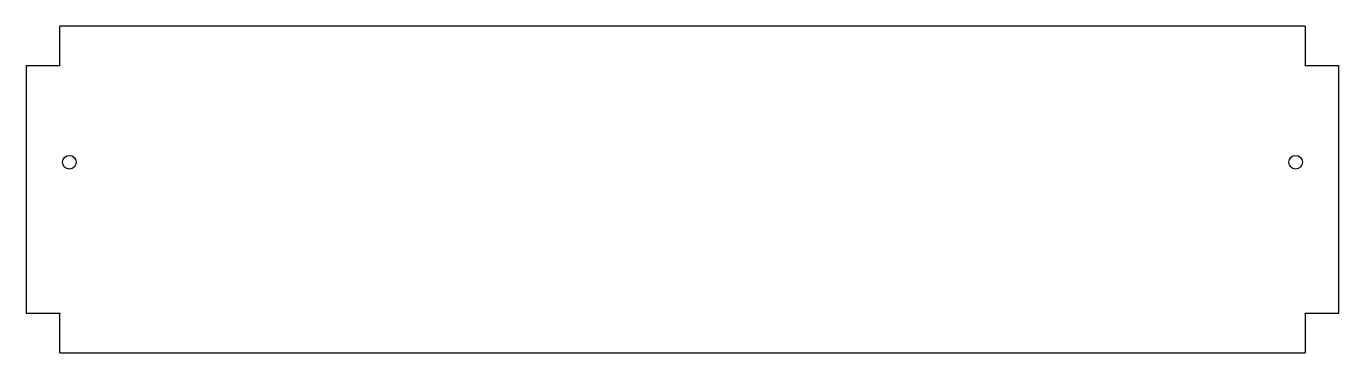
# Model space of a CAD drawing. Header units: inches. Extents: x -15.1 to 15.1, y -3.7 to 3.7.
import ezdxf

# ---------------------------------------------------------------- set-up
doc = ezdxf.new("R2010")
doc.units = ezdxf.units.IN
doc.header["$MEASUREMENT"] = 0

msp = doc.modelspace()

# ---------------------------------------------------------------- linework, layer by layer
at = {"color": 7, "linetype": 'Continuous', "lineweight": 25}
for p, q in [((-14.282, 2.851), (-14.282, 3.744)), ((14.282, 3.744), (-14.282, 3.744)), ((14.282, 3.744), (14.282, 2.851)), ((-15.054, 2.845), (-15.054, -2.845)), ((-15.054, 2.845), (-14.279, 2.845)), ((-14.279, 2.851), (-14.282, 2.851)), ((-14.279, 2.845), (-14.279, 2.851)), ((14.282, 2.851), (14.279, 2.851)), ((14.279, 2.851), (14.279, 2.845)), ((14.279, 2.845), (15.054, 2.845)), ((15.054, -2.845), (15.054, 2.845)), ((-14.279, -2.845), (-15.054, -2.845)), ((-14.282, -3.744), (-14.282, -2.851)), ((-14.282, -2.851), (-14.279, -2.851)), ((-14.279, -2.851), (-14.279, -2.845)), ((15.054, -2.845), (14.279, -2.845)), ((14.279, -2.845), (14.279, -2.851)), ((14.279, -2.851), (14.282, -2.851)), ((14.282, -2.851), (14.282, -3.744)), ((-14.282, -3.744), (14.282, -3.744))]:
    msp.add_line(p, q, dxfattribs=at)
for centre in [(-14.065, 0.625), (14.065, 0.625)]:
    msp.add_circle(centre, 0.156, dxfattribs=at)

doc.saveas('drawing.dxf')
